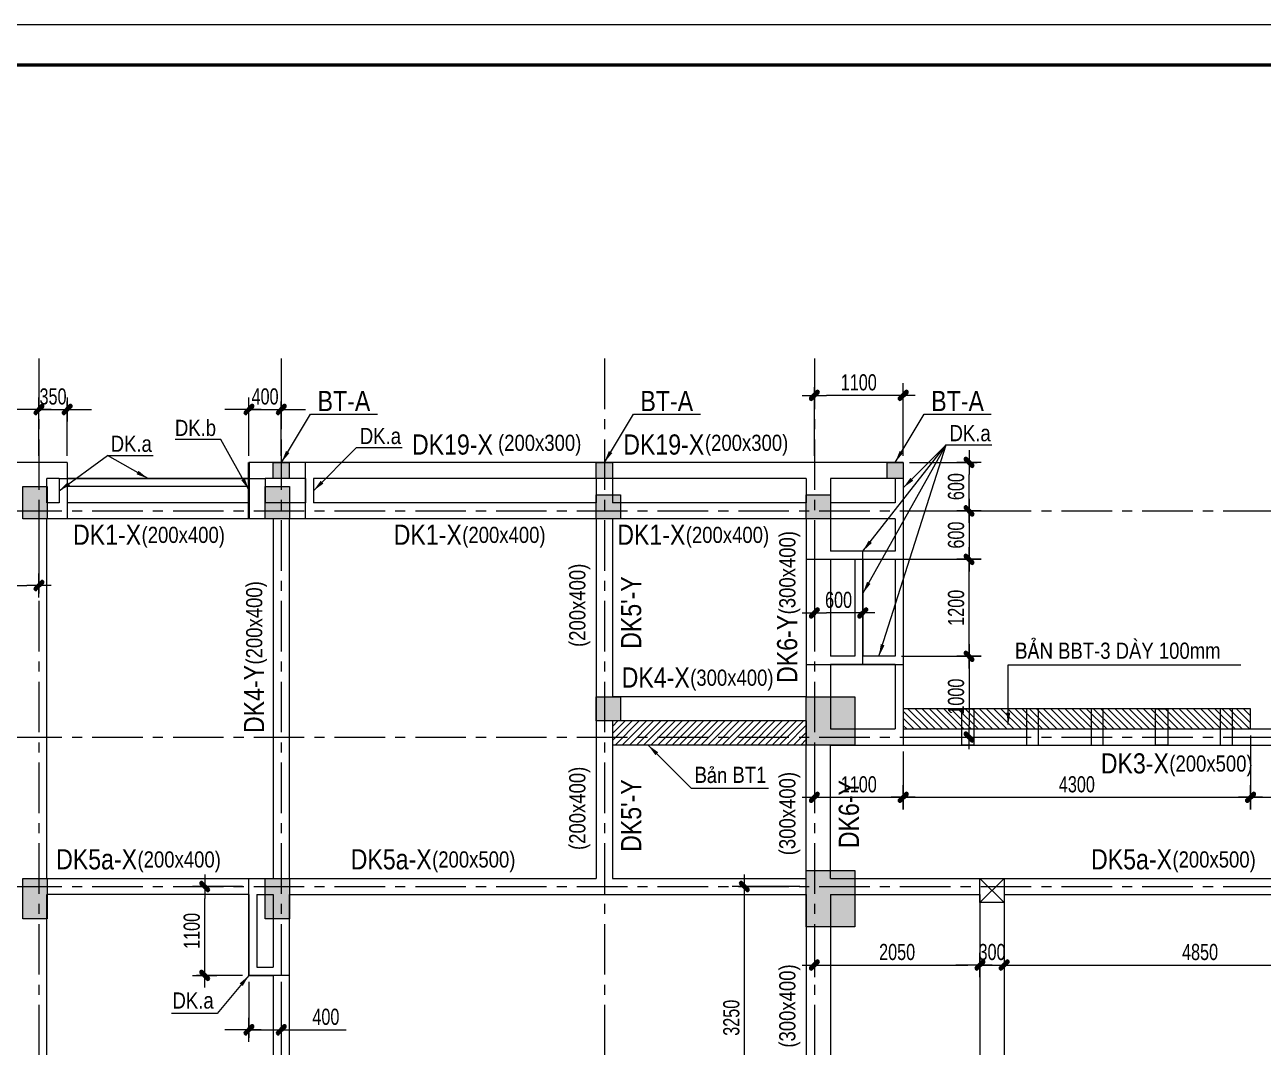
# Model space of a CAD drawing. Header units: millimetres. Extents: x -32285 to 839146, y -560248 to 114976.
# Drawn here: x 6725 to 22057, y 21260 to 33918 of the extents above; entities that cross this region are included whole.
import ezdxf
from ezdxf.enums import TextEntityAlignment as Align

# ---------------------------------------------------------------- set-up
doc = ezdxf.new("R2010")
doc.units = ezdxf.units.MM
doc.linetypes.add('ACAD_ISO03W100', pattern=[30, 12, -18])
doc.linetypes.add('CENTER', pattern=[2, 1.25, -0.25, 0.25, -0.25])
doc.layers.get('0').update_dxf_attribs({"lineweight": 20})
doc.layers.get('Defpoints').update_dxf_attribs({"lineweight": 9})
for name, color, linetype, lineweight in [('00_KHUNG 1_S', 7, 'Continuous', 50), ('a', 2, 'Continuous', 20), ('A_Bao_Cot_S_0.2', 3, 'Continuous', 20), ('A_Bao_DK_S_0.2', 3, 'Continuous', 20), ('A_Center_S_0.09', 8, 'Continuous', 9), ('A_Hatch_Cot_S_0.2', 30, 'Continuous', 20), ('A_Hatch_S_CONC_0.05', 8, 'ACAD_ISO03W100', 5), ('A_Note_Steel_S_0.09', 8, 'Continuous', 9), ('BAN BT', 240, 'Continuous', 20), ('banbetong', 3, 'Continuous', 35), ('BBT', 51, 'Continuous', 18), ('BT-1', 6, 'Continuous', 35), ('COT CAY 1', 10, 'Continuous', 20), ('COT CAY1', 6, 'Continuous', 20), ('CS1-T2', 11, 'Continuous', 35), ('Dim P', 150, 'Continuous', 15), ('DK-X', 33, 'Continuous', 35), ('DK-Y', 6, 'Continuous', 35), ('TTN', 4, 'Continuous', 20)]:
    doc.layers.add(name, color=color, linetype=linetype, lineweight=lineweight)
doc.layers.add('HP- KHUNG', color=7, linetype='Continuous', plot=False)
doc.styles.add('conden250', font='VHELVCN.TTF', dxfattribs={"height": 250})
doc.styles.add('condense200', font='VHELVCN.TTF', dxfattribs={"height": 200})
doc.styles.add('Shx200', font='vn_vni.shx', dxfattribs={"width": 0.75, "bigfont": '@extfont2.shx'})
doc.dimstyles.new('SC 100 shx', dxfattribs={"dimtxt": 200, "dimasz": 150, "dimexe": 100, "dimexo": 80, "dimgap": 60, "dimtad": 1, "dimdec": 0, "dimtxsty": 'Shx200', "dimblk": 'STIK-01', "dimcen": -125, "dimdle": 100, "dimclrd": 8, "dimclre": 8, "dimclrt": 256, "dimadec": 0, "dimazin": 0, "dimtfac": 1, "dimtdec": 0, "dimtix": 1, "dimtmove": 0, "dimatfit": 3, "dimfxl": 1, "dimlwd": 9, "dimlwe": 9, "dimarcsym": 0})

# ---------------------------------------------------------------- blocks, each defined once
blk = doc.blocks.new('STIK-01')
at = {"lineweight": 13}
h = blk.add_hatch(color=8, dxfattribs=at)
edge = h.paths.add_edge_path()
edge.add_line((-0.16, -0.37), (0.37, 0.16))
edge.add_arc((0.27, 0.27), 0.15, 315, 495)
edge.add_line((0.16, 0.37), (-0.37, -0.16))
edge.add_arc((-0.27, -0.27), 0.15, 135, 315)
at = {"color": 8, "lineweight": 9}
for p, q in [((-0.21, 0), (-1, 0)), ((0, 0.21), (0, 1)), ((1, 0), (0.21, 0)), ((0, -1), (0, -0.21))]:
    blk.add_line(p, q, dxfattribs=at)
at = {"color": 8, "lineweight": 13}
blk.add_lwpolyline([(-0.16, -0.37), (0.37, 0.16, 1), (0.16, 0.37), (-0.37, -0.16, 1)], format="xyb", close=True, dxfattribs=at)
blk = doc.blocks.new('*D161')
at = {"layer": 'Defpoints', "color": 0, "linetype": 'Continuous', "transparency": 16777216}
for p in [(234852, -70053), (234852, -70883), (235952, -70883)]:
    blk.add_point(p, dxfattribs=at)
at = {"layer": 'Dim P', "color": 8, "linetype": 'Continuous', "lineweight": 9, "transparency": 16777216}
for p, q in [((234852, -70803), (234852, -69953)), ((235802, -70053), (235002, -70053)), ((235952, -70803), (235952, -69953))]:
    blk.add_line(p, q, dxfattribs=at)
at = {"layer": 'Dim P', "color": 8, "linetype": 'Continuous', "lineweight": 9, "transparency": 16777216, "xscale": 150, "yscale": 150, "zscale": 150, "rotation": 180}
blk.add_blockref('STIK-01', (234852, -70053), dxfattribs=at)
at = {"layer": 'Dim P', "color": 8, "linetype": 'Continuous', "lineweight": 9, "transparency": 16777216, "xscale": 150, "yscale": 150, "zscale": 150}
blk.add_blockref('STIK-01', (235952, -70053), dxfattribs=at)
at = {"layer": 'Dim P', "linetype": 'Continuous', "transparency": 16777216, "insert": (235402, -69893), "char_height": 200, "attachment_point": 5, "style": 'Shx200'}
blk.add_mtext('1100', dxfattribs=at)
blk = doc.blocks.new('*D162')
at = {"layer": 'Defpoints', "color": 0, "linetype": 'Continuous', "transparency": 16777216}
for p in [(228252, -70228), (227852, -70883), (228252, -70883)]:
    blk.add_point(p, dxfattribs=at)
at = {"layer": 'Dim P', "color": 8, "linetype": 'Continuous', "lineweight": 9, "transparency": 16777216}
for p, q in [((227852, -70803), (227852, -70128)), ((228252, -70803), (228252, -70128)), ((227702, -70228), (227552, -70228)), ((227852, -70228), (228252, -70228)), ((228402, -70228), (228552, -70228))]:
    blk.add_line(p, q, dxfattribs=at)
at = {"layer": 'Dim P', "color": 8, "linetype": 'Continuous', "lineweight": 9, "transparency": 16777216, "xscale": 150, "yscale": 150, "zscale": 150}
blk.add_blockref('STIK-01', (227852, -70228), dxfattribs=at)
at = {"layer": 'Dim P', "color": 8, "linetype": 'Continuous', "lineweight": 9, "transparency": 16777216, "xscale": 150, "yscale": 150, "zscale": 150, "rotation": 180}
blk.add_blockref('STIK-01', (228252, -70228), dxfattribs=at)
at = {"layer": 'Dim P', "linetype": 'Continuous', "transparency": 16777216, "insert": (228052, -70068), "char_height": 200, "attachment_point": 5, "style": 'Shx200'}
blk.add_mtext('400', dxfattribs=at)
blk = doc.blocks.new('*D163')
at = {"layer": 'Defpoints', "color": 0, "linetype": 'Continuous', "transparency": 16777216}
for p in [(235952, -70883), (236767, -70883), (235952, -71483)]:
    blk.add_point(p, dxfattribs=at)
at = {"layer": 'Dim P', "color": 8, "linetype": 'Continuous', "lineweight": 9, "transparency": 16777216}
for p, q in [((236032, -70883), (236867, -70883)), ((236767, -71333), (236767, -71033)), ((236032, -71483), (236867, -71483))]:
    blk.add_line(p, q, dxfattribs=at)
at = {"layer": 'Dim P', "color": 8, "linetype": 'Continuous', "lineweight": 9, "transparency": 16777216, "xscale": 150, "yscale": 150, "zscale": 150}
for p, rotation in [((236767, -70883), 90), ((236767, -71483), 270)]:
    blk.add_blockref('STIK-01', p, dxfattribs=dict(at, rotation=rotation))
at = {"layer": 'Dim P', "linetype": 'Continuous', "transparency": 16777216, "insert": (236607, -71183), "char_height": 200, "attachment_point": 5, "rotation": 90, "style": 'Shx200'}
blk.add_mtext('600', dxfattribs=at)
blk = doc.blocks.new('*D164')
at = {"layer": 'Defpoints', "color": 0, "linetype": 'Continuous', "transparency": 16777216}
for p in [(235952, -71483), (235852, -72083), (236767, -72083)]:
    blk.add_point(p, dxfattribs=at)
at = {"layer": 'Dim P', "color": 8, "linetype": 'Continuous', "lineweight": 9, "transparency": 16777216}
for p, q in [((236032, -71483), (236867, -71483)), ((236767, -71633), (236767, -71933)), ((235932, -72083), (236867, -72083))]:
    blk.add_line(p, q, dxfattribs=at)
at = {"layer": 'Dim P', "color": 8, "linetype": 'Continuous', "lineweight": 9, "transparency": 16777216, "xscale": 150, "yscale": 150, "zscale": 150}
for p, rotation in [((236767, -71483), 90), ((236767, -72083), 270)]:
    blk.add_blockref('STIK-01', p, dxfattribs=dict(at, rotation=rotation))
at = {"layer": 'Dim P', "linetype": 'Continuous', "transparency": 16777216, "insert": (236607, -71783), "char_height": 200, "attachment_point": 5, "rotation": 90, "style": 'Shx200'}
blk.add_mtext('600', dxfattribs=at)
blk = doc.blocks.new('*D165')
at = {"layer": 'Defpoints', "color": 0, "linetype": 'Continuous', "transparency": 16777216}
for p in [(235852, -73283), (235852, -74283), (236767, -74283)]:
    blk.add_point(p, dxfattribs=at)
at = {"layer": 'Dim P', "color": 8, "linetype": 'Continuous', "lineweight": 9, "transparency": 16777216}
for p, q in [((235932, -73283), (236867, -73283)), ((236767, -73433), (236767, -74133)), ((235932, -74283), (236867, -74283))]:
    blk.add_line(p, q, dxfattribs=at)
at = {"layer": 'Dim P', "color": 8, "linetype": 'Continuous', "lineweight": 9, "transparency": 16777216, "xscale": 150, "yscale": 150, "zscale": 150}
for p, rotation in [((236767, -73283), 90), ((236767, -74283), 270)]:
    blk.add_blockref('STIK-01', p, dxfattribs=dict(at, rotation=rotation))
at = {"layer": 'Dim P', "linetype": 'Continuous', "transparency": 16777216, "insert": (236607, -73783), "char_height": 200, "attachment_point": 5, "rotation": 90, "style": 'Shx200'}
blk.add_mtext('1000', dxfattribs=at)
blk = doc.blocks.new('*D166')
at = {"layer": 'Defpoints', "color": 0, "linetype": 'Continuous', "transparency": 16777216}
for p in [(235852, -72083), (236767, -72083), (235852, -73283)]:
    blk.add_point(p, dxfattribs=at)
at = {"layer": 'Dim P', "color": 8, "linetype": 'Continuous', "lineweight": 9, "transparency": 16777216}
for p, q in [((235932, -72083), (236867, -72083)), ((236767, -73133), (236767, -72233)), ((235932, -73283), (236867, -73283))]:
    blk.add_line(p, q, dxfattribs=at)
at = {"layer": 'Dim P', "color": 8, "linetype": 'Continuous', "lineweight": 9, "transparency": 16777216, "xscale": 150, "yscale": 150, "zscale": 150}
for p, rotation in [((236767, -72083), 90), ((236767, -73283), 270)]:
    blk.add_blockref('STIK-01', p, dxfattribs=dict(at, rotation=rotation))
at = {"layer": 'Dim P', "linetype": 'Continuous', "transparency": 16777216, "insert": (236607, -72683), "char_height": 200, "attachment_point": 5, "rotation": 90, "style": 'Shx200'}
blk.add_mtext('1200', dxfattribs=at)
blk = doc.blocks.new('*D169')
at = {"layer": 'Defpoints', "color": 0, "linetype": 'Continuous', "transparency": 16777216}
for p in [(221852, -71383), (225252, -71383), (225252, -72407)]:
    blk.add_point(p, dxfattribs=at)
at = {"layer": 'Dim P', "color": 8, "linetype": 'Continuous', "lineweight": 9, "transparency": 16777216}
for p, q in [((221852, -71463), (221852, -72507)), ((225252, -71463), (225252, -72507)), ((222002, -72407), (225102, -72407))]:
    blk.add_line(p, q, dxfattribs=at)
at = {"layer": 'Dim P', "color": 8, "linetype": 'Continuous', "lineweight": 9, "transparency": 16777216, "xscale": 150, "yscale": 150, "zscale": 150, "rotation": 180}
blk.add_blockref('STIK-01', (221852, -72407), dxfattribs=at)
at = {"layer": 'Dim P', "color": 8, "linetype": 'Continuous', "lineweight": 9, "transparency": 16777216, "xscale": 150, "yscale": 150, "zscale": 150}
blk.add_blockref('STIK-01', (225252, -72407), dxfattribs=at)
at = {"layer": 'Dim P', "linetype": 'Continuous', "transparency": 16777216, "insert": (223552, -72247), "char_height": 200, "attachment_point": 5, "style": 'Shx200'}
blk.add_mtext('3400', dxfattribs=at)
blk = doc.blocks.new('*D170')
at = {"layer": 'Defpoints', "color": 0, "linetype": 'Continuous', "transparency": 16777216}
for p in [(227852, -77233), (228252, -77233), (228252, -77907)]:
    blk.add_point(p, dxfattribs=at)
at = {"layer": 'Dim P', "color": 8, "linetype": 'Continuous', "lineweight": 9, "transparency": 16777216}
for p, q in [((227852, -77313), (227852, -78007)), ((228252, -77313), (228252, -78007)), ((227702, -77907), (227552, -77907)), ((227852, -77907), (228252, -77907)), ((228402, -77907), (229058, -77907))]:
    blk.add_line(p, q, dxfattribs=at)
at = {"layer": 'Dim P', "color": 8, "linetype": 'Continuous', "lineweight": 9, "transparency": 16777216, "xscale": 150, "yscale": 150, "zscale": 150}
blk.add_blockref('STIK-01', (227852, -77907), dxfattribs=at)
at = {"layer": 'Dim P', "color": 8, "linetype": 'Continuous', "lineweight": 9, "transparency": 16777216, "xscale": 150, "yscale": 150, "zscale": 150, "rotation": 180}
blk.add_blockref('STIK-01', (228252, -77907), dxfattribs=at)
at = {"layer": 'Dim P', "linetype": 'Continuous', "transparency": 16777216, "insert": (228805, -77747), "char_height": 200, "attachment_point": 5, "style": 'Shx200'}
blk.add_mtext('400', dxfattribs=at)
blk = doc.blocks.new('*D171')
at = {"layer": 'Defpoints', "color": 0, "linetype": 'Continuous', "transparency": 16777216}
for p in [(227305, -76133), (227852, -76133), (227852, -77233)]:
    blk.add_point(p, dxfattribs=at)
at = {"layer": 'Dim P', "color": 8, "linetype": 'Continuous', "lineweight": 9, "transparency": 16777216}
for p, q in [((227772, -76133), (227205, -76133)), ((227305, -77083), (227305, -76283)), ((227772, -77233), (227205, -77233))]:
    blk.add_line(p, q, dxfattribs=at)
at = {"layer": 'Dim P', "color": 8, "linetype": 'Continuous', "lineweight": 9, "transparency": 16777216, "xscale": 150, "yscale": 150, "zscale": 150}
for p, rotation in [((227305, -76133), 90), ((227305, -77233), 270)]:
    blk.add_blockref('STIK-01', p, dxfattribs=dict(at, rotation=rotation))
at = {"layer": 'Dim P', "linetype": 'Continuous', "transparency": 16777216, "insert": (227145, -76683), "char_height": 200, "attachment_point": 5, "rotation": 90, "style": 'Shx200'}
blk.add_mtext('1100', dxfattribs=at)
blk = doc.blocks.new('*D172')
at = {"layer": 'Defpoints', "color": 0, "linetype": 'Continuous', "transparency": 16777216}
for p in [(234852, -72083), (235452, -72083), (234852, -72746)]:
    blk.add_point(p, dxfattribs=at)
at = {"layer": 'Dim P', "color": 8, "linetype": 'Continuous', "lineweight": 9, "transparency": 16777216}
for p, q in [((234852, -72163), (234852, -72846)), ((235452, -72163), (235452, -72846)), ((235302, -72746), (235002, -72746))]:
    blk.add_line(p, q, dxfattribs=at)
at = {"layer": 'Dim P', "color": 8, "linetype": 'Continuous', "lineweight": 9, "transparency": 16777216, "xscale": 150, "yscale": 150, "zscale": 150, "rotation": 180}
blk.add_blockref('STIK-01', (234852, -72746), dxfattribs=at)
at = {"layer": 'Dim P', "color": 8, "linetype": 'Continuous', "lineweight": 9, "transparency": 16777216, "xscale": 150, "yscale": 150, "zscale": 150}
blk.add_blockref('STIK-01', (235452, -72746), dxfattribs=at)
at = {"layer": 'Dim P', "linetype": 'Continuous', "transparency": 16777216, "insert": (235152, -72586), "char_height": 200, "attachment_point": 5, "style": 'Shx200'}
blk.add_mtext('600', dxfattribs=at)
blk = doc.blocks.new('*D173')
at = {"layer": 'Defpoints', "color": 0, "linetype": 'Continuous', "transparency": 16777216}
for p in [(225602, -70228), (225252, -70883), (225602, -70883)]:
    blk.add_point(p, dxfattribs=at)
at = {"layer": 'Dim P', "color": 8, "linetype": 'Continuous', "lineweight": 9, "transparency": 16777216}
for p, q in [((225252, -70803), (225252, -70128)), ((225602, -70803), (225602, -70128)), ((225102, -70228), (224952, -70228)), ((225252, -70228), (225602, -70228)), ((225752, -70228), (225902, -70228))]:
    blk.add_line(p, q, dxfattribs=at)
at = {"layer": 'Dim P', "color": 8, "linetype": 'Continuous', "lineweight": 9, "transparency": 16777216, "xscale": 150, "yscale": 150, "zscale": 150}
blk.add_blockref('STIK-01', (225252, -70228), dxfattribs=at)
at = {"layer": 'Dim P', "color": 8, "linetype": 'Continuous', "lineweight": 9, "transparency": 16777216, "xscale": 150, "yscale": 150, "zscale": 150, "rotation": 180}
blk.add_blockref('STIK-01', (225602, -70228), dxfattribs=at)
at = {"layer": 'Dim P', "linetype": 'Continuous', "transparency": 16777216, "insert": (225427, -70068), "char_height": 200, "attachment_point": 5, "style": 'Shx200'}
blk.add_mtext('350', dxfattribs=at)
blk = doc.blocks.new('*D174')
at = {"layer": 'Defpoints', "color": 0, "linetype": 'Continuous', "transparency": 16777216}
for p in [(234852, -76633), (236902, -76633), (236902, -77105)]:
    blk.add_point(p, dxfattribs=at)
at = {"layer": 'Dim P', "color": 8, "linetype": 'Continuous', "lineweight": 9, "transparency": 16777216}
for p, q in [((234852, -76713), (234852, -77205)), ((236902, -76713), (236902, -77205)), ((235002, -77105), (236752, -77105))]:
    blk.add_line(p, q, dxfattribs=at)
at = {"layer": 'Dim P', "color": 8, "linetype": 'Continuous', "lineweight": 9, "transparency": 16777216, "xscale": 150, "yscale": 150, "zscale": 150, "rotation": 180}
blk.add_blockref('STIK-01', (234852, -77105), dxfattribs=at)
at = {"layer": 'Dim P', "color": 8, "linetype": 'Continuous', "lineweight": 9, "transparency": 16777216, "xscale": 150, "yscale": 150, "zscale": 150}
blk.add_blockref('STIK-01', (236902, -77105), dxfattribs=at)
at = {"layer": 'Dim P', "linetype": 'Continuous', "transparency": 16777216, "insert": (235877, -76945), "char_height": 200, "attachment_point": 5, "style": 'Shx200'}
blk.add_mtext('2050', dxfattribs=at)
blk = doc.blocks.new('*D175')
at = {"layer": 'Defpoints', "color": 0, "linetype": 'Continuous', "transparency": 16777216}
for p in [(237202, -76333), (236902, -76633), (237202, -77105)]:
    blk.add_point(p, dxfattribs=at)
at = {"layer": 'Dim P', "color": 8, "linetype": 'Continuous', "lineweight": 9, "transparency": 16777216}
for p, q in [((237202, -76413), (237202, -77205)), ((236902, -76713), (236902, -77205)), ((236752, -77105), (236602, -77105)), ((236902, -77105), (237202, -77105)), ((237352, -77105), (237502, -77105))]:
    blk.add_line(p, q, dxfattribs=at)
at = {"layer": 'Dim P', "color": 8, "linetype": 'Continuous', "lineweight": 9, "transparency": 16777216, "xscale": 150, "yscale": 150, "zscale": 150}
blk.add_blockref('STIK-01', (236902, -77105), dxfattribs=at)
at = {"layer": 'Dim P', "color": 8, "linetype": 'Continuous', "lineweight": 9, "transparency": 16777216, "xscale": 150, "yscale": 150, "zscale": 150, "rotation": 180}
blk.add_blockref('STIK-01', (237202, -77105), dxfattribs=at)
at = {"layer": 'Dim P', "linetype": 'Continuous', "transparency": 16777216, "insert": (237052, -76945), "char_height": 200, "attachment_point": 5, "style": 'Shx200'}
blk.add_mtext('300', dxfattribs=at)
blk = doc.blocks.new('*D176')
at = {"layer": 'Defpoints', "color": 0, "linetype": 'Continuous', "transparency": 16777216}
for p in [(237202, -76333), (242052, -76333), (242052, -77105)]:
    blk.add_point(p, dxfattribs=at)
at = {"layer": 'Dim P', "color": 8, "linetype": 'Continuous', "lineweight": 9, "transparency": 16777216}
for p, q in [((237202, -76413), (237202, -77205)), ((242052, -76413), (242052, -77205)), ((237352, -77105), (241902, -77105))]:
    blk.add_line(p, q, dxfattribs=at)
at = {"layer": 'Dim P', "color": 8, "linetype": 'Continuous', "lineweight": 9, "transparency": 16777216, "xscale": 150, "yscale": 150, "zscale": 150, "rotation": 180}
blk.add_blockref('STIK-01', (237202, -77105), dxfattribs=at)
at = {"layer": 'Dim P', "color": 8, "linetype": 'Continuous', "lineweight": 9, "transparency": 16777216, "xscale": 150, "yscale": 150, "zscale": 150}
blk.add_blockref('STIK-01', (242052, -77105), dxfattribs=at)
at = {"layer": 'Dim P', "linetype": 'Continuous', "transparency": 16777216, "insert": (239627, -76945), "char_height": 200, "attachment_point": 5, "style": 'Shx200'}
blk.add_mtext('4850', dxfattribs=at)
blk = doc.blocks.new('*D240')
at = {"layer": 'Defpoints', "color": 0, "linetype": 'Continuous', "transparency": 16777216}
for p in [(234752, -76133), (233985, -79383), (234752, -79383)]:
    blk.add_point(p, dxfattribs=at)
at = {"layer": 'Dim P', "color": 8, "linetype": 'Continuous', "lineweight": 9, "transparency": 16777216}
for p, q in [((234672, -76133), (233885, -76133)), ((233985, -76283), (233985, -79233)), ((234672, -79383), (233885, -79383))]:
    blk.add_line(p, q, dxfattribs=at)
at = {"layer": 'Dim P', "color": 8, "linetype": 'Continuous', "lineweight": 9, "transparency": 16777216, "xscale": 150, "yscale": 150, "zscale": 150}
for p, rotation in [((233985, -76133), 90), ((233985, -79383), 270)]:
    blk.add_blockref('STIK-01', p, dxfattribs=dict(at, rotation=rotation))
at = {"layer": 'Dim P', "linetype": 'Continuous', "transparency": 16777216, "insert": (233825, -77758), "char_height": 200, "attachment_point": 5, "rotation": 90, "style": 'Shx200'}
blk.add_mtext('3250', dxfattribs=at)
blk = doc.blocks.new('COL-HTRU')
at = {"layer": 'A_Bao_Cot_S_0.2', "linetype": 'Continuous'}
for points in [[(-37276, 27420), (-37276, 27820), (-36976, 27820), (-36976, 27420)], [(-34276, 27420), (-34276, 27820), (-33976, 27820), (-33976, 27420)], [(-30176, 27420), (-30176, 27720), (-29876, 27720), (-29876, 27420)], [(-27576, 27420), (-27576, 27720), (-27276, 27720), (-27276, 27420)], [(-30176, 24920), (-30176, 25220), (-29876, 25220), (-29876, 24920)], [(-27576, 24620), (-27576, 25220), (-26976, 25220), (-26976, 24620)], [(-27576, 22370), (-27576, 23070), (-26976, 23070), (-26976, 22370)], [(-37276, 22470), (-37276, 22970), (-36976, 22970), (-36976, 22470)], [(-34276, 22470), (-34276, 22970), (-33976, 22970), (-33976, 22470)]]:
    blk.add_lwpolyline(points, close=True, dxfattribs=at)
at = {"layer": 'A_Hatch_Cot_S_0.2', "linetype": 'Continuous'}
for points in [[(-36976, 27420), (-36976, 27820), (-37276, 27420), (-37276, 27820)], [(-33976, 27420), (-33976, 27820), (-34276, 27420), (-34276, 27820)], [(-29876, 27420), (-29876, 27720), (-30176, 27420), (-30176, 27720)], [(-27276, 27420), (-27276, 27720), (-27576, 27420), (-27576, 27720)], [(-29876, 24920), (-29876, 25220), (-30176, 24920), (-30176, 25220)], [(-26976, 24620), (-26976, 25220), (-27576, 24620), (-27576, 25220)], [(-26976, 22370), (-26976, 23070), (-27576, 22370), (-27576, 23070)], [(-36976, 22470), (-36976, 22970), (-37276, 22470), (-37276, 22970)], [(-33976, 22470), (-33976, 22970), (-34276, 22470), (-34276, 22970)]]:
    blk.add_trace(points, dxfattribs=at)
blk = doc.blocks.new('MyBlock22')
at = {"layer": 'COT CAY 1'}
for p, q in [((-10550, 1750), (-10250, 2050)), ((-10250, 1750), (-10550, 2050))]:
    blk.add_line(p, q, dxfattribs=at)
blk.add_lwpolyline([(-10550, 1750), (-10550, 2050), (-10250, 2050), (-10250, 1750)], close=True, dxfattribs=at)
blk = doc.blocks.new('MyBlock24')
at = {"layer": 'COT CAY1', "linetype": 'Continuous'}
for points in [[(100, 0), (100, -200), (-100, -200), (-100, 0)], [(4100, 0), (4100, -200), (3900, -200), (3900, 0)], [(7700, 0), (7700, -200), (7500, -200), (7500, 0)]]:
    blk.add_hatch(color=256, dxfattribs=at).paths.add_polyline_path(points)
for points in [[(100, 0), (100, -200), (-100, -200), (-100, 0)], [(4100, 0), (4100, -200), (3900, -200), (3900, 0)], [(7700, 0), (7700, -200), (7500, -200), (7500, 0)]]:
    blk.add_lwpolyline(points, close=True, dxfattribs=at)
blk = doc.blocks.new('*D265')
at = {"layer": 'Defpoints', "color": 0, "linetype": 'Continuous', "transparency": 16777216}
for p in [(234852, -74383), (235952, -74383), (235952, -75029)]:
    blk.add_point(p, dxfattribs=at)
at = {"layer": 'Dim P', "color": 8, "linetype": 'Continuous', "lineweight": 9, "transparency": 16777216}
for p, q in [((234852, -74463), (234852, -75129)), ((235952, -74463), (235952, -75129)), ((235002, -75029), (235802, -75029))]:
    blk.add_line(p, q, dxfattribs=at)
at = {"layer": 'Dim P', "color": 8, "linetype": 'Continuous', "lineweight": 9, "transparency": 16777216, "xscale": 150, "yscale": 150, "zscale": 150, "rotation": 180}
blk.add_blockref('STIK-01', (234852, -75029), dxfattribs=at)
at = {"layer": 'Dim P', "color": 8, "linetype": 'Continuous', "lineweight": 9, "transparency": 16777216, "xscale": 150, "yscale": 150, "zscale": 150}
blk.add_blockref('STIK-01', (235952, -75029), dxfattribs=at)
at = {"layer": 'Dim P', "linetype": 'Continuous', "transparency": 16777216, "insert": (235402, -74869), "char_height": 200, "attachment_point": 5, "style": 'Shx200'}
blk.add_mtext('1100', dxfattribs=at)
blk = doc.blocks.new('*D266')
at = {"layer": 'Defpoints', "color": 0, "linetype": 'Continuous', "transparency": 16777216}
for p in [(240252, -74183), (235952, -74383), (240252, -75029)]:
    blk.add_point(p, dxfattribs=at)
at = {"layer": 'Dim P', "color": 8, "linetype": 'Continuous', "lineweight": 9, "transparency": 16777216}
for p, q in [((240252, -74263), (240252, -75129)), ((235952, -74463), (235952, -75129)), ((236102, -75029), (240102, -75029))]:
    blk.add_line(p, q, dxfattribs=at)
at = {"layer": 'Dim P', "color": 8, "linetype": 'Continuous', "lineweight": 9, "transparency": 16777216, "xscale": 150, "yscale": 150, "zscale": 150, "rotation": 180}
blk.add_blockref('STIK-01', (235952, -75029), dxfattribs=at)
at = {"layer": 'Dim P', "color": 8, "linetype": 'Continuous', "lineweight": 9, "transparency": 16777216, "xscale": 150, "yscale": 150, "zscale": 150}
blk.add_blockref('STIK-01', (240252, -75029), dxfattribs=at)
at = {"layer": 'Dim P', "linetype": 'Continuous', "transparency": 16777216, "insert": (238102, -74869), "char_height": 200, "attachment_point": 5, "style": 'Shx200'}
blk.add_mtext('4300', dxfattribs=at)
blk = doc.blocks.new('*D267')
at = {"layer": 'Defpoints', "color": 0, "linetype": 'Continuous', "transparency": 16777216}
for p in [(240252, -74183), (242052, -74383), (242052, -75029)]:
    blk.add_point(p, dxfattribs=at)
at = {"layer": 'Dim P', "color": 8, "linetype": 'Continuous', "lineweight": 9, "transparency": 16777216}
for p, q in [((240252, -74263), (240252, -75129)), ((242052, -74463), (242052, -75129)), ((240402, -75029), (241902, -75029))]:
    blk.add_line(p, q, dxfattribs=at)
at = {"layer": 'Dim P', "color": 8, "linetype": 'Continuous', "lineweight": 9, "transparency": 16777216, "xscale": 150, "yscale": 150, "zscale": 150, "rotation": 180}
blk.add_blockref('STIK-01', (240252, -75029), dxfattribs=at)
at = {"layer": 'Dim P', "color": 8, "linetype": 'Continuous', "lineweight": 9, "transparency": 16777216, "xscale": 150, "yscale": 150, "zscale": 150}
blk.add_blockref('STIK-01', (242052, -75029), dxfattribs=at)
at = {"layer": 'Dim P', "linetype": 'Continuous', "transparency": 16777216, "insert": (241152, -74869), "char_height": 200, "attachment_point": 5, "style": 'Shx200'}
blk.add_mtext('1800', dxfattribs=at)

msp = doc.modelspace()

# ---------------------------------------------------------------- hatches: boundary and pattern name
at = {"layer": 'A_Hatch_S_CONC_0.05', "linetype": 'Continuous'}
h = msp.add_hatch(dxfattribs=at)
h.set_pattern_fill('ANSI31', color=256, scale=500, style=0)
h.set_pattern_definition([(45, (-218352.1, 10050.31), (-44.194174, 44.194174), [])])
h.paths.add_polyline_path([(16400, 25300), (14000, 25300), (14000, 25000), (16400, 25000)])
h = msp.add_hatch(dxfattribs=at)
h.set_pattern_fill('ANSI31', color=256, scale=500, style=0)
h.set_pattern_definition([(315, (-218352.1, 12736.436), (-44.194174, -44.194174), [])])
h.paths.add_polyline_path([(21900, 25200), (17600, 25200), (17600, 25450), (21900, 25450)])

# ---------------------------------------------------------------- linework, layer by layer
at = {"layer": '00_KHUNG 1_S', "linetype": 'Continuous'}
msp.add_lwpolyline([(-14733.9, 33417.6), (-14733.9, -24982.4), (67266.1, -24982.4), (67266.1, 33417.6)], close=True, dxfattribs=at)
at = {"layer": 'a', "linetype": 'Continuous'}
for p, q in [((7250, 28500), (7250, 27800)), ((10200, 27800), (10200, 28500)), ((17600, 28500), (17600, 25000)), ((7150, 28300), (9700, 28300)), ((17600, 27300), (16400, 27300)), ((17100, 26000), (17100, 27400)), ((16400, 26000), (17600, 26000)), ((9500, 22150), (9500, 23350)), ((10000, 22150), (9500, 22150))]:
    msp.add_line(p, q, dxfattribs=at)
at = {"layer": 'A_Bao_DK_S_0.2', "linetype": 'Continuous'}
for p, q in [((7250, 28500), (2300, 28500)), ((7250, 28500), (7250, 28300)), ((9700, 28500), (9500, 28500)), ((9500, 28500), (9500, 28300)), ((9500, 28300), (9500, 28500)), ((17600, 28500), (9700, 28500)), ((17600, 28500), (17600, 25200)), ((7000, 28000), (7000, 28300)), ((7150, 28300), (7000, 28300)), ((7150, 28300), (7150, 28000)), ((9500, 28300), (7250, 28300)), ((9700, 28300), (9700, 28000)), ((10200, 28300), (9700, 28300)), ((10200, 28300), (10200, 28000)), ((13800, 28300), (10300, 28300)), ((10300, 28300), (10300, 28000)), ((13800, 28300), (13800, 28000)), ((16400, 28300), (14000, 28300)), ((14000, 28300), (14000, 28000)), ((16400, 28300), (16400, 28000)), ((17500, 28300), (16700, 28300)), ((16700, 28300), (16700, 28000)), ((17500, 28300), (17500, 28000)), ((9500, 28200), (7250, 28200)), ((7250, 28200), (7250, 28000)), ((9500, 28200), (9500, 28000)), ((7150, 28000), (7000, 28000)), ((9500, 28000), (7250, 28000)), ((10200, 28000), (9700, 28000)), ((13800, 28000), (10300, 28000)), ((16400, 28000), (14000, 28000)), ((17500, 28000), (16700, 28000)), ((7000, 23350), (7000, 27800)), ((9800, 27800), (7000, 27800)), ((9800, 27800), (9800, 23350)), ((13800, 27800), (10000, 27800)), ((10000, 27800), (10000, 23350)), ((13800, 27800), (13800, 23350)), ((16400, 27800), (14000, 27800)), ((14000, 27800), (14000, 25600)), ((16400, 27800), (16400, 25600)), ((17500, 27800), (16700, 27800)), ((16700, 27800), (16700, 27400)), ((17500, 27800), (17500, 27400)), ((17500, 27400), (16700, 27400)), ((17000, 27300), (16700, 27300)), ((16700, 27300), (16700, 26100)), ((17000, 27300), (17000, 26100)), ((17500, 27300), (17100, 27300)), ((17100, 27300), (17100, 26100)), ((17500, 27300), (17500, 26100)), ((17000, 26100), (16700, 26100)), ((17500, 26100), (17100, 26100)), ((17500, 26000), (16700, 26000)), ((16700, 26000), (16700, 25200)), ((17500, 26000), (17500, 25200)), ((16400, 25600), (14000, 25600)), ((16400, 25300), (14000, 25300)), ((14000, 25300), (14000, 23350)), ((16400, 25300), (16400, 25000)), ((16700, 25200), (17500, 25200)), ((17600, 25200), (18325, 25200)), ((18475, 25200), (19125, 25200)), ((19275, 25200), (19925, 25200)), ((20075, 25200), (20725, 25200)), ((20875, 25200), (21525, 25200)), ((21675, 25200), (22325, 25200)), ((16400, 23350), (16400, 25000)), ((16700, 23350), (16700, 25000)), ((16700, 25000), (23600, 25000)), ((7000, 23350), (9800, 23350)), ((10000, 23350), (13800, 23350)), ((14000, 23350), (16400, 23350)), ((16700, 23350), (23600, 23350)), ((7000, 18100), (7000, 23150)), ((9500, 23150), (9500, 22150)), ((9600, 23150), (9800, 23150)), ((9600, 23150), (9600, 22250)), ((9800, 23150), (9800, 22250)), ((10000, 23150), (16400, 23150)), ((10000, 23150), (10000, 15250)), ((16400, 23150), (16400, 15250)), ((16700, 23150), (16700, 15250)), ((16700, 23150), (18550, 23150)), ((18550, 23150), (18550, 15250)), ((18850, 23150), (23600, 23150)), ((18850, 23150), (18850, 15250)), ((9600, 22250), (9800, 22250)), ((9500, 22150), (9800, 22150)), ((9800, 22150), (9800, 18500))]:
    msp.add_line(p, q, dxfattribs=at)
for points in [[(18325, 25450), (18475, 25450), (18475, 25000), (18325, 25000)], [(19275, 25450), (19125, 25450), (19125, 25000), (19275, 25000)], [(20075, 25450), (19925, 25450), (19925, 25000), (20075, 25000)], [(20725, 25450), (20875, 25450), (20875, 25000), (20725, 25000)], [(21675, 25450), (21525, 25450), (21525, 25000), (21675, 25000)]]:
    msp.add_lwpolyline(points, close=True, dxfattribs=at)
for points in [[(16400, 25000), (14000, 25000)], [(9500, 23150), (7000, 23150)]]:
    msp.add_lwpolyline(points, dxfattribs=at)
at = {"layer": 'A_Center_S_0.09', "linetype": 'CENTER', "ltscale": 500}
for p, q in [((6900, 29784.7), (6900, -4531.6)), ((9900, 29784.7), (9900, -4531.6)), ((13900, 29784.7), (13900, -4531.6)), ((16500, 29784.7), (16500, -4531.6)), ((-7439.8, 27900), (52833.4, 27900)), ((-7439.8, 25100), (52833.4, 25100)), ((-7439.8, 23250), (52833.4, 23250))]:
    msp.add_line(p, q, dxfattribs=at)
at = {"layer": 'BAN BT', "linetype": 'Continuous'}
msp.add_lwpolyline([(21900, 25450), (17600, 25450), (17600, 25200), (21900, 25200)], close=True, dxfattribs=at)
at = {"layer": 'CS1-T2', "linetype": 'Continuous'}
msp.add_line((9500, 28500), (9500, 27800), dxfattribs=at)
at = {"layer": 'HP- KHUNG', "color": 1, "lineweight": 9}
msp.add_lwpolyline([(-16233.9, 33917.6), (-16233.9, -25482.4), (67766.1, -25482.4), (67766.1, 33917.6)], close=True, dxfattribs=at)

# ---------------------------------------------------------------- block references
at = {"layer": 'A_Bao_Cot_S_0.2', "linetype": 'Continuous'}
msp.add_blockref('COL-HTRU', (43976.4, 379.9), dxfattribs=at)
at = {"layer": 'COT CAY 1'}
msp.add_blockref('MyBlock22', (29100, 21300), dxfattribs=at)
at = {"layer": 'COT CAY1'}
msp.add_blockref('MyBlock24', (9900, 28500), dxfattribs=at)

# ---------------------------------------------------------------- texts
at = {"layer": 'a', "linetype": 'Continuous', "ltscale": 0.4, "style": 'conden250'}
for p in [(7789.3, 28571), (10873.4, 28667), (18173.4, 28702.2), (8554.1, 21678.8)]:
    msp.add_text('DK.a', height=200, dxfattribs=at).set_placement(p, align=Align.BOTTOM_LEFT)
at = {"layer": 'banbetong', "linetype": 'Continuous', "ltscale": 0.4, "style": 'conden250'}
msp.add_text('Baûn BT1', height=200, dxfattribs=at).set_placement((15016.2, 24472.4), align=Align.BOTTOM_LEFT)
at = {"layer": 'BBT', "linetype": 'Continuous', "style": 'condense200'}
msp.add_text('BAÛN BBT-3 DAØY 100mm', height=200, dxfattribs=at).set_placement((18984.2, 26169), align=Align.MIDDLE_LEFT)
at = {"layer": 'BT-1', "linetype": 'Continuous', "ltscale": 0.4, "style": 'conden250'}
for p in [(10676.3, 29059.6), (14673.2, 29059.6), (18273.2, 29059.6)]:
    msp.add_text('BT-A', height=250, dxfattribs=at).set_placement(p, align=Align.BOTTOM_CENTER)
at = {"layer": 'CS1-T2', "linetype": 'Continuous', "ltscale": 0.4, "style": 'conden250'}
msp.add_text('DK.b', height=200, dxfattribs=at).set_placement((8584.1, 28767.3), align=Align.BOTTOM_LEFT)
at = {"layer": 'DK-X', "linetype": 'Continuous', "ltscale": 0.4, "style": 'conden250'}
for s, p in [('DK19-X', (12521, 28721.6)), ('DK19-X', (15136.8, 28721.6)), ('DK1-X', (8166, 27605)), ('DK1-X', (12135.7, 27605)), ('DK1-X', (14903.3, 27605)), ('DK4-X', (14957.7, 25837)), ('DK3-X', (20889.4, 24774.3)), ('DK5a-X', (8115.5, 23587)), ('DK5a-X', (11762.6, 23587)), ('DK5a-X', (20927.8, 23587))]:
    msp.add_text(s, height=250, dxfattribs=at).set_placement(p, align=Align.MIDDLE_RIGHT)
at = {"layer": 'DK-Y', "linetype": 'Continuous', "ltscale": 0.4, "style": 'conden250'}
for s, p in [("DK5'-Y", (14231.5, 27090.4)), ('DK6-Y', (16163.1, 26613.4)), ('DK4-Y', (9563.1, 25992.8)), ("DK5'-Y", (14231.5, 24577)), ('DK6-Y', (16926.9, 24568.1))]:
    msp.add_text(s, height=250, rotation=90, dxfattribs=at).set_placement(p, align=Align.MIDDLE_RIGHT)
at = {"layer": 'TTN', "linetype": 'Continuous', "ltscale": 0.4, "style": 'condense200'}
for s, p in [('(200x300)', (12583.8, 28742.8)), ('(200x300)', (15145.6, 28742.8)), ('(200x400)', (8171.3, 27602.9)), ('(200x400)', (12141, 27602.9)), ('(200x400)', (14908.5, 27602.9)), ('(300x400)', (14963, 25834.9)), ('(200x500)', (20894.7, 24772.3)), ('(200x400)', (8120.8, 23584.9)), ('(200x500)', (11767.9, 23584.9)), ('(200x500)', (20933.1, 23584.9))]:
    msp.add_text(s, height=200, dxfattribs=at).set_placement(p, align=Align.MIDDLE_LEFT)
for s, p in [('(300x400)', (16165.2, 26618.7)), ('(200x400)', (13565.2, 26215.3)), ('(200x400)', (9565.2, 25998.1)), ('(200x400)', (13565.2, 23701.9)), ('(300x400)', (16165.2, 23636.6)), ('(300x400)', (16165.2, 21255.2))]:
    msp.add_text(s, height=200, rotation=90, dxfattribs=at).set_placement(p, align=Align.MIDDLE_LEFT)

# ---------------------------------------------------------------- dimensions: what is measured, and where the dimension line sits
at = {"layer": 'Dim P', "linetype": 'Continuous'}
for base, p1, p2, picture, middle in [((16500, 29329.8), (17600, 28500), (16500, 28500), '*D161', (17050, 29489.8)), ((7250, 29155.6), (6900, 28500), (7250, 28500), '*D173', (7075, 29315.6)), ((9900, 29155.6), (9500, 28500), (9900, 28500), '*D162', (9700, 29315.6)), ((16500, 26637.3), (17100, 27300), (16500, 27300), '*D172', (16800, 26797.3)), ((17600, 24354.1), (16500, 25000), (17600, 25000), '*D265', (17050, 24514.1)), ((18550, 22278.6), (16500, 22750), (18550, 22750), '*D174', (17525, 22438.6))]:
    dim = msp.add_linear_dim(base=base, p1=p1, p2=p2, dimstyle='SC 100 shx', dxfattribs=at)
    dim.commit()
    dim.dimension.update_dxf_attribs({"geometry": picture, "text_midpoint": middle, "insert": (-218352.1, 99383.2)})
for base, p1, p2, picture, middle in [((18414.9, 28500), (17600, 27900), (17600, 28500), '*D163', (18254.9, 28200)), ((18414.9, 27300), (17600, 27900), (17500, 27300), '*D164', (18254.9, 27600)), ((18414.9, 27300), (17500, 26100), (17500, 27300), '*D166', (18254.9, 26700)), ((18414.9, 25100), (17500, 26100), (17500, 25100), '*D165', (18254.9, 25600)), ((8952.9, 23250), (9500, 22150), (9500, 23250), '*D171', (8792.9, 22700)), ((15632.7, 20000), (16400, 23250), (16400, 20000), '*D240', (15472.7, 21625))]:
    dim = msp.add_linear_dim(base=base, p1=p1, p2=p2, angle=90, dimstyle='SC 100 shx', dxfattribs=at)
    dim.commit()
    dim.dimension.update_dxf_attribs({"geometry": picture, "text_midpoint": middle, "insert": (-218352.1, 99383.2)})
for base, p1, p2, picture, middle in [((6900, 26976.3), (3500, 28000), (6900, 28000), '*D169', (5200, 27136.3)), ((21900, 24354.1), (17600, 25000), (21900, 25200), '*D266', (19750, 24514.1)), ((23700, 24354.1), (21900, 25200), (23700, 25000), '*D267', (22800, 24514.1)), ((18850, 22278.6), (18550, 22750), (18850, 23050), '*D175', (18700, 22438.6)), ((23700, 22278.6), (18850, 23050), (23700, 23050), '*D176', (21275, 22438.6))]:
    dim = msp.add_linear_dim(base=base, p1=p1, p2=p2, dimstyle='SC 100 shx', override={"dimtmove": 1}, dxfattribs=at)
    dim.commit()
    dim.dimension.update_dxf_attribs({"geometry": picture, "text_midpoint": middle, "insert": (-218352.1, 99383.2)})
dim = msp.add_linear_dim(base=(9900, 21476.6), p1=(9500, 22150), p2=(9900, 22150), dimstyle='SC 100 shx', dxfattribs=at)
dim.commit()
dim.dimension.update_dxf_attribs({"geometry": '*D170', "text_midpoint": (10452.9, 21476.6), "dimtype": 128, "insert": (-218352.1, 99383.2)})

# ---------------------------------------------------------------- leaders
at = {"layer": 'A_Note_Steel_S_0.09', "linetype": 'Continuous'}
for points, override in [([(9903.1, 28500), (10262, 29096.5), (11092.9, 29096.5)], {"dimgap": 60, "dimtad": 0}), ([(13900, 28500), (14259, 29096.5), (15089.8, 29096.5)], {"dimgap": 60, "dimtad": 0}), ([(17500, 28500), (17859, 29096.5), (18689.8, 29096.5)], {"dimgap": 60, "dimtad": 0}), ([(9500, 28161.3), (9152.2, 28783.1), (8587.8, 28783.1)], {"dimtad": 0}), ([(10300, 28150), (10832.8, 28682.8), (11397.1, 28682.8)], {"dimgap": 60, "dimtad": 0}), ([(17100, 27400), (18132.8, 28718), (18697.1, 28718)], {"dimtad": 0}), ([(17100, 26878.7), (18132.8, 28718), (18697.1, 28718)], {"dimtad": 0}), ([(17300, 26100), (18132.8, 28718), (18697.1, 28718)], {"dimtad": 0}), ([(17600, 28185.2), (18132.8, 28718), (18697.1, 28718)], {"dimtad": 0}), ([(7150, 28147.4), (7748.8, 28586.8), (8313.1, 28586.8)], {"dimtad": 0}), ([(8251.4, 28300), (7748.8, 28586.8), (8313.1, 28586.8)], {"dimgap": 60, "dimtad": 0}), ([(18900.7, 25253.7), (18900.7, 25995.1), (21779.9, 25995.1)], {"dimtad": 0}), ([(14442.8, 25000), (14975.6, 24467.3), (15931.5, 24467.3)], {"dimtad": 0}), ([(9500, 22150), (9107.6, 21675.9), (8543.3, 21675.9)], {"dimgap": 60, "dimtad": 0})]:
    msp.add_leader(points, dimstyle='SC 100 shx', override=override, dxfattribs=at)

doc.saveas('drawing.dxf')
